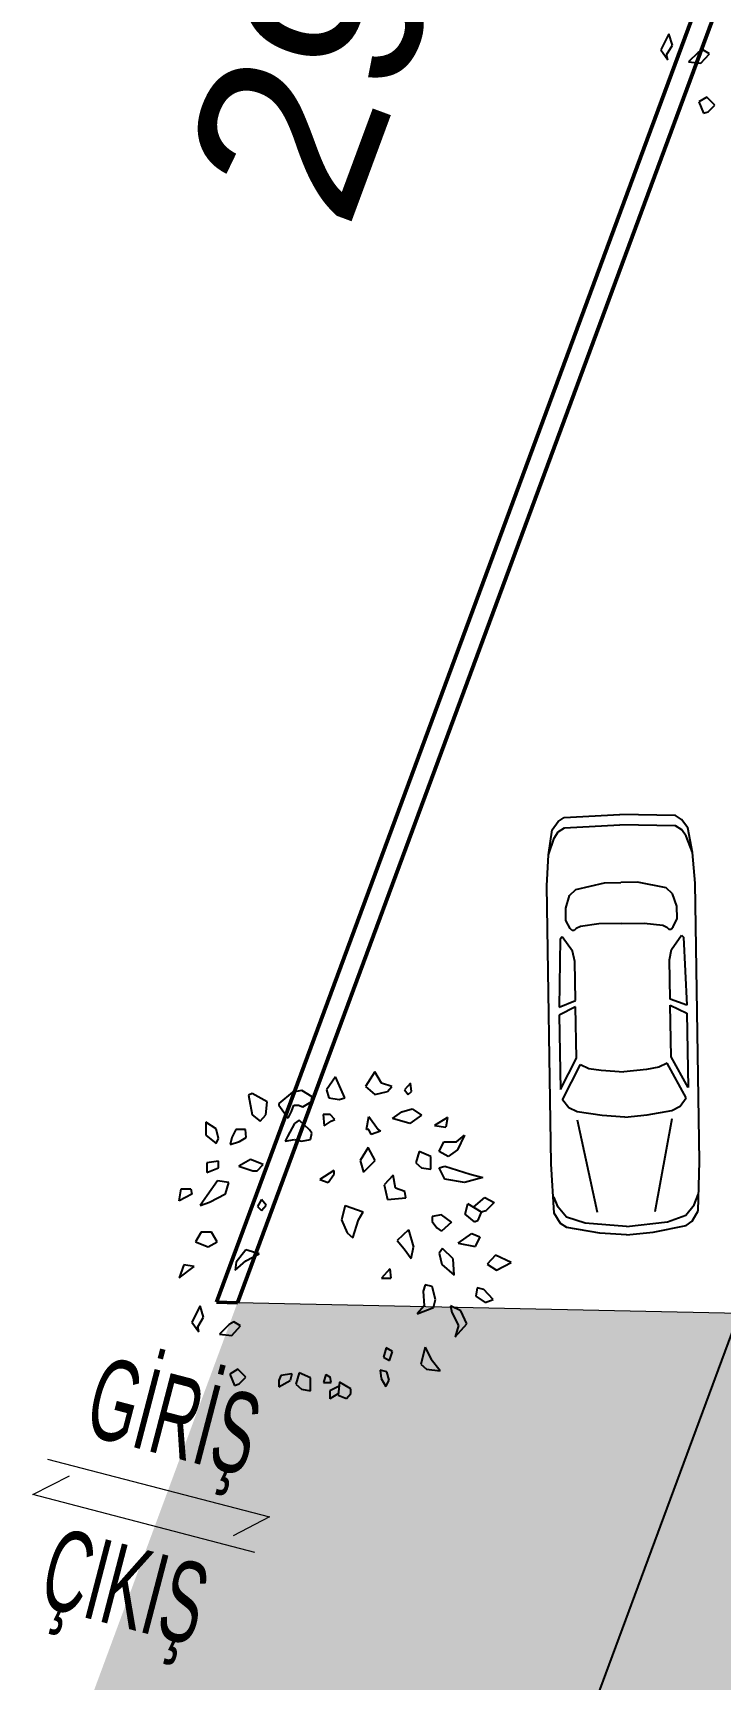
# Model space of a CAD drawing. Header units: centimetres. Extents: x 63871 to 181827, y -95930 to 42199.
# Drawn here: x 167226 to 167923, y 23957 to 25623 of the extents above; entities that cross this region are included whole.
import ezdxf

# ---------------------------------------------------------------- set-up
doc = ezdxf.new("R2010")
doc.units = ezdxf.units.CM
for name, color, linetype, lineweight in [('A-AREA-IDEN', 7, 'Continuous', 9), ('ARA SINIRLAR', 225, 'Continuous', 15), ('ARM_Pen_No__252', 8, 'Continuous', 18), ('OLUK', 222, 'Continuous', 15), ('PARSEL SINIRI', 12, 'Continuous', 50), ('ROL_CEPHE', 1, 'Continuous', 0), ('ÇEKME MESAFESİ', 5, 'Continuous', 25)]:
    doc.layers.add(name, color=color, linetype=linetype, lineweight=lineweight)
doc.layers.add('CAY', color=94, linetype='Continuous')
doc.layers.add('furn', color=7, linetype='Continuous')
doc.styles.add('Arial', font='Arial.ttf', dxfattribs={"height": 250})
doc.styles.get("Standard").update_dxf_attribs({"font": 'Arial.ttf'})

# ---------------------------------------------------------------- blocks, each defined once
blk = doc.blocks.new('02PCAR03')
at = {"color": 0, "linetype": 'ByBlock'}
for p, q in [((-197, 33), (-201, 30)), ((-185, 35), (-197, 33)), ((-193, 32), (-196, 30)), ((-185, 35), (-193, 32)), ((-170, 36), (-185, 35)), ((-35, 36), (-170, 36)), ((-11, 35), (-35, 36)), ((-14, 33), (-19, 35)), ((-9, 29), (-14, 33)), ((-6, 32), (-11, 35)), ((-4, 29), (-6, 32)), ((-203, 27), (-204, 0)), ((-201, 30), (-203, 27)), ((-198, 27), (-199, 0)), ((-196, 30), (-198, 27)), ((-165, 25), (-168, 22)), ((-159, 27), (-165, 25)), ((-153, 27), (-159, 27)), ((-149, 25), (-153, 27)), ((-148, 24), (-149, 25)), ((-148, 23), (-148, 24)), ((-145, 29), (-144, 30)), ((-138, 24), (-145, 29)), ((-144, 30), (-111, 31)), ((-133, 23), (-138, 24)), ((-111, 31), (-114, 23)), ((-111, 23), (-107, 31)), ((-107, 31), (-71, 31)), ((-71, 31), (-86, 23)), ((-66, 30), (-83, 21)), ((-62, 27), (-66, 30)), ((-60, 23), (-62, 27)), ((-6, 20), (-9, 29)), ((-1, 13), (-4, 29)), ((-168, 22), (-171, 8)), ((-151, 11), (-150, 20)), ((-150, 20), (-149, 22)), ((-149, 22), (-148, 23)), ((-114, 23), (-133, 23)), ((-86, 23), (-111, 23)), ((-83, 21), (-81, 17)), ((-81, 17), (-80, 11)), ((-58, 11), (-60, 23)), ((-11, 14), (-56, 23)), ((-4, 0), (-6, 20)), ((-171, 8), (-171, 0)), ((-151, 0), (-151, 11)), ((-80, 11), (-79, 0)), ((-57, 0), (-58, 11)), ((0, 0), (-1, 13)), ((-203, -27), (-204, 0)), ((-198, -27), (-199, 0)), ((-171, -8), (-171, 0)), ((-151, 0), (-151, -11)), ((-80, -11), (-79, 0)), ((-57, 0), (-58, -11)), ((-4, 0), (-6, -20)), ((0, 0), (-1, -13)), ((-168, -22), (-171, -8)), ((-151, -11), (-150, -20)), ((-81, -17), (-80, -11)), ((-58, -11), (-60, -23)), ((-11, -14), (-56, -23)), ((-1, -13), (-4, -29)), ((-165, -25), (-168, -22)), ((-150, -20), (-149, -22)), ((-149, -22), (-148, -23)), ((-148, -23), (-148, -24)), ((-133, -23), (-138, -24)), ((-114, -23), (-133, -23)), ((-111, -31), (-114, -23)), ((-86, -23), (-111, -23)), ((-111, -23), (-107, -31)), ((-71, -31), (-86, -23)), ((-83, -21), (-81, -17)), ((-66, -30), (-83, -21)), ((-60, -23), (-62, -27)), ((-6, -20), (-9, -29)), ((-201, -30), (-203, -27)), ((-197, -33), (-201, -30)), ((-196, -30), (-198, -27)), ((-193, -32), (-196, -30)), ((-159, -27), (-165, -25)), ((-153, -27), (-159, -27)), ((-149, -25), (-153, -27)), ((-148, -24), (-149, -25)), ((-138, -24), (-145, -29)), ((-145, -29), (-144, -30)), ((-144, -30), (-111, -31)), ((-107, -31), (-71, -31)), ((-62, -27), (-66, -30)), ((-9, -29), (-14, -33)), ((-4, -29), (-6, -32)), ((-185, -35), (-197, -33)), ((-185, -35), (-193, -32)), ((-170, -36), (-185, -35)), ((-35, -36), (-170, -36)), ((-11, -35), (-35, -36)), ((-14, -33), (-19, -35)), ((-6, -32), (-11, -35))]:
    blk.add_line(p, q, dxfattribs=at)
blk = doc.blocks.new('A$C5AA32782')
at = {"layer": 'CAY'}
for p, q in [((452.9, 931.4, 0), (426.3, 893.8, 0)), ((456.2, 922, 0), (452.9, 931.4, 0)), ((479.5, 870.3, 0), (456.2, 922, 0)), ((566, 945.5, 0), (539.4, 903.2, 0)), ((585.9, 912.6, 0), (566, 945.5, 0)), ((615.9, 903.2, 0), (585.9, 912.6, 0)), ((669.1, 912.6, 0), (652.5, 893.8, 0)), ((672.4, 889.1, 0), (669.1, 912.6, 0)), ((211.1, 882.5, 0), (201.2, 877.8, 0)), ((201.2, 877.8, 0), (211.1, 821.4, 0)), ((254.4, 859, 0), (211.1, 882.5, 0)), ((251, 821.4, 0), (254.4, 859, 0)), ((328.5, 887.1, 0), (288.5, 854.2, 0)), ((355.1, 891.8, 0), (328.5, 887.1, 0)), ((385, 873, 0), (355.1, 891.8, 0)), ((358.4, 844.8, 0), (381.7, 858.9, 0)), ((381.7, 858.9, 0), (385, 873, 0)), ((426.3, 893.8, 0), (432.9, 870.3, 0)), ((432.9, 870.3, 0), (462.9, 865.6, 0)), ((462.9, 865.6, 0), (479.5, 870.3, 0)), ((539.4, 903.2, 0), (566, 879.7, 0)), ((566, 879.7, 0), (602.6, 889.1, 0)), ((602.6, 889.1, 0), (615.9, 903.2, 0)), ((652.5, 893.8, 0), (662.4, 879.7, 0)), ((662.4, 879.7, 0), (672.4, 889.1, 0)), ((211.1, 821.4, 0), (234.4, 802.6, 0)), ((234.4, 802.6, 0), (251, 821.4, 0)), ((288.5, 854.2, 0), (288.5, 849.5, 0)), ((288.5, 849.5, 0), (315.2, 811.9, 0)), ((315.2, 811.9, 0), (325.1, 830.7, 0)), ((325.1, 830.7, 0), (331.8, 849.5, 0)), ((331.8, 849.5, 0), (345.1, 849.5, 0)), ((345.1, 849.5, 0), (358.4, 844.8, 0)), ((436.8, 821.9, 0), (416.8, 821.9, 0)), ((416.8, 821.9, 0), (420.1, 789, 0)), ((450.1, 807.8, 0), (436.8, 821.9, 0)), ((542.4, 778.7, 0), (549.1, 816.3, 0)), ((549.1, 816.3, 0), (575.7, 778.7, 0)), ((617.8, 810.6, 0), (644.5, 829.4, 0)), ((667.7, 796.5, 0), (617.8, 810.6, 0)), ((644.5, 829.4, 0), (674.4, 838.7, 0)), ((701, 820, 0), (667.7, 796.5, 0)), ((674.4, 838.7, 0), (701, 820, 0)), ((776.2, 813.8, 0), (739, 790.4, 0)), ((776.2, 813.8, 0), (772.2, 785.7, 0)), ((107, 781, 0), (77, 799.8, 0)), ((77, 799.8, 0), (77, 762.2, 0)), ((77, 762.2, 0), (107, 738.7, 0)), ((113.6, 752.8, 0), (107, 781, 0)), ((163.9, 778.9, 0), (152.9, 755.4, 0)), ((191.6, 778.9, 0), (163.9, 778.9, 0)), ((194, 755.2, 0), (191.6, 778.9, 0)), ((333.7, 796.5, 0), (313.8, 759, 0)), ((347, 805.9, 0), (333.7, 796.5, 0)), ((377, 777.7, 0), (347, 805.9, 0)), ((383.6, 768.3, 0), (377, 777.7, 0)), ((380.3, 749.6, 0), (383.6, 768.3, 0)), ((420.1, 789, 0), (440.1, 803.1, 0)), ((440.1, 803.1, 0), (450.1, 807.8, 0)), ((549.1, 778.7, 0), (542.4, 778.7, 0)), ((555.7, 764.6, 0), (549.1, 778.7, 0)), ((582.4, 774, 0), (555.7, 764.6, 0)), ((575.7, 778.7, 0), (582.4, 774, 0)), ((739, 790.4, 0), (772.2, 785.7, 0)), ((802.2, 743.4, 0), (825.4, 762.2, 0)), ((825.4, 762.2, 0), (805.5, 719.9, 0)), ((107, 738.7, 0), (113.6, 752.8, 0)), ((152.9, 755.4, 0), (147.3, 735.9, 0)), ((147.3, 735.9, 0), (175, 743.7, 0)), ((175, 743.7, 0), (194.4, 755.4, 0)), ((313.8, 759, 0), (307.1, 744.9, 0)), ((307.1, 744.9, 0), (333.7, 749.6, 0)), ((333.7, 749.6, 0), (353.7, 744.9, 0)), ((353.7, 744.9, 0), (380.3, 749.6, 0)), ((547, 726.4, 0), (523.7, 688.8, 0)), ((566.9, 688.8, 0), (547, 726.4, 0)), ((695, 715.3, 0), (685, 682.5, 0)), ((728.2, 701.2, 0), (695, 715.3, 0)), ((752.3, 715.2, 0), (765.6, 743.4, 0)), ((778.9, 701.1, 0), (752.3, 715.2, 0)), ((765.6, 743.4, 0), (802.2, 743.4, 0)), ((805.5, 719.9, 0), (778.9, 701.1, 0)), ((113.6, 687.1, 0), (80.3, 682.4, 0)), ((80.3, 682.4, 0), (80.3, 654.2, 0)), ((80.3, 654.2, 0), (113.6, 668.3, 0)), ((113.6, 668.3, 0), (113.6, 687.1, 0)), ((206.1, 691.9, 0), (172.9, 673.1, 0)), ((172.9, 673.1, 0), (212.8, 659, 0)), ((242.7, 677.8, 0), (206.1, 691.9, 0)), ((226.1, 659, 0), (242.7, 677.8, 0)), ((523.7, 688.8, 0), (533.7, 655.9, 0)), ((533.7, 655.9, 0), (566.9, 688.8, 0)), ((685, 682.5, 0), (701.6, 668.4, 0)), ((701.6, 668.4, 0), (728.2, 663.7, 0)), ((728.2, 663.7, 0), (728.2, 701.2, 0)), ((752.3, 668.3, 0), (768.9, 673, 0)), ((768.9, 635.4, 0), (752.3, 668.3, 0)), ((768.9, 673, 0), (842.1, 649.5, 0)), ((110.8, 630, 0), (80.9, 587.7, 0)), ((144.1, 625.3, 0), (110.8, 630, 0)), ((134.1, 592.4, 0), (144.1, 625.3, 0)), ((212.8, 659, 0), (226.1, 659, 0)), ((447.5, 660.3, 0), (407.6, 634.6, 0)), ((407.6, 634.6, 0), (430.9, 625.3, 0)), ((430.9, 625.3, 0), (447.5, 648.7, 0)), ((447.5, 660.3, 0), (447.5, 648.7, 0)), ((619.8, 646.7, 0), (593.2, 618.5, 0)), ((626.5, 609.1, 0), (619.8, 646.7, 0)), ((825.4, 626, 0), (768.9, 635.4, 0)), ((878.7, 640.1, 0), (825.4, 626, 0)), ((842.1, 649.5, 0), (878.7, 640.1, 0)), ((0.4, 572.3, 0), (5.9, 607.5, 0)), ((36.4, 591.8, 0), (0.4, 572.3, 0)), ((5.9, 607.5, 0), (33.6, 607.5, 0)), ((33.6, 607.5, 0), (36.4, 591.8, 0)), ((80.9, 587.7, 0), (60.9, 559.5, 0)), ((87.6, 568.9, 0), (134.1, 592.4, 0)), ((238.2, 576, 0), (227.1, 556.4, 0)), ((252.1, 560.3, 0), (238.2, 576, 0)), ((593.2, 618.5, 0), (603.2, 576.2, 0)), ((603.2, 576.2, 0), (656.4, 580.9, 0)), ((653.1, 599.7, 0), (626.5, 609.1, 0)), ((656.4, 580.9, 0), (653.1, 599.7, 0)), ((851.7, 554.1, 0), (885, 582.3, 0)), ((885, 582.3, 0), (911.6, 568.2, 0)), ((60.9, 559.5, 0), (87.6, 568.9, 0)), ((227.1, 556.4, 0), (238.2, 544.7, 0)), ((238.2, 544.7, 0), (252.1, 560.3, 0)), ((480.7, 559.5, 0), (469.6, 517.6, 0)), ((480.7, 559.5, 0), (532.8, 541.1, 0)), ((519.5, 517.6, 0), (532.8, 541.1, 0)), ((758.9, 532, 0), (732.3, 527.3, 0)), ((732.3, 527.3, 0), (732.3, 513.2, 0)), ((788.5, 511.1, 0), (758.9, 532, 0)), ((827.9, 533.9, 0), (835.1, 563.5, 0)), ((855.1, 511.8, 0), (827.9, 533.9, 0)), ((875, 540, 0), (835.1, 563.5, 0)), ((865, 516.5, 0), (875, 540, 0)), ((873.9, 540.7, 0), (888.3, 544.7, 0)), ((911.6, 568.2, 0), (888.3, 544.7, 0)), ((63.9, 482, 0), (47.2, 453.8, 0)), ((93.8, 482, 0), (63.9, 482, 0)), ((110.4, 453.8, 0), (93.8, 482, 0)), ((469.6, 517.6, 0), (486.2, 480, 0)), ((486.2, 480, 0), (502.9, 465.9, 0)), ((502.9, 465.9, 0), (519.5, 517.6, 0)), ((664, 488.3, 0), (631.4, 457.6, 0)), ((664, 488.3, 0), (678, 438.8, 0)), ((732.3, 513.2, 0), (745.6, 494.4, 0)), ((745.6, 494.4, 0), (758.9, 485, 0)), ((788.5, 511.1, 0), (758.9, 485, 0)), ((807.7, 450.2, 0), (846.9, 477.9, 0)), ((846.9, 477.9, 0), (870.2, 468.5, 0)), ((855.1, 511.8, 0), (865, 516.5, 0)), ((47.2, 453.8, 0), (83.8, 439.7, 0)), ((83.8, 439.7, 0), (110.4, 453.8, 0)), ((192.8, 430.8, 0), (165.1, 395.5, 0)), ((231.6, 419, 0), (192.8, 430.8, 0)), ((631.4, 457.6, 0), (651.4, 434.1, 0)), ((651.4, 434.1, 0), (671.4, 405.9, 0)), ((671.4, 405.9, 0), (678, 438.8, 0)), ((762.3, 435, 0), (752.8, 421.6, 0)), ((793.1, 404.9, 0), (762.3, 435, 0)), ((807.7, 450.2, 0), (856.9, 440.3, 0)), ((870.2, 468.5, 0), (856.9, 440.3, 0)), ((13.3, 387.6, 0), (0, 350, 0)), ((0, 350, 0), (43.2, 382.9, 0)), ((43.2, 382.9, 0), (13.3, 387.6, 0)), ((162.3, 372.1, 0), (192.8, 399.5, 0)), ((165.1, 395.5, 0), (162.3, 372.1, 0)), ((192.8, 399.5, 0), (231.6, 419, 0)), ((752.8, 421.6, 0), (759.9, 388.1, 0)), ((759.9, 388.1, 0), (795.4, 358, 0)), ((795.4, 358, 0), (793.1, 404.9, 0)), ((915.7, 415.1, 0), (891.6, 389.5, 0)), ((891.6, 389.5, 0), (918.8, 372.4, 0)), ((961, 393.8, 0), (915.7, 415.1, 0)), ((918.8, 372.4, 0), (961, 393.8, 0)), ((609.3, 376.3, 0), (585.9, 348.8, 0)), ((585.9, 348.8, 0), (612.6, 348.8, 0)), ((609.3, 376.3, 0), (612.6, 348.8, 0)), ((712.3, 330, 0), (705.7, 311.2, 0)), ((705.7, 311.2, 0), (709, 268.9, 0)), ((732.3, 325.3, 0), (712.3, 330, 0)), ((742.3, 287.7, 0), (732.3, 325.3, 0)), ((735.6, 264.2, 0), (742.3, 287.7, 0)), ((862, 320.6, 0), (858.7, 297.1, 0)), ((858.7, 297.1, 0), (885.3, 278.3, 0)), ((882, 315.9, 0), (862, 320.6, 0)), ((908.6, 287.7, 0), (882, 315.9, 0)), ((885.3, 278.3, 0), (908.6, 287.7, 0)), ((60.4, 268.9, 0), (37.1, 221.9, 0)), ((70.4, 236, 0), (60.4, 268.9, 0)), ((709, 268.9, 0), (689.1, 245.4, 0)), ((689.1, 245.4, 0), (735.6, 264.2, 0)), ((815.5, 254.8, 0), (785.5, 268.9, 0)), ((785.5, 268.9, 0), (788.8, 250.1, 0)), ((788.8, 250.1, 0), (808.8, 212.5, 0)), ((788.8, 250.1, 0), (808.8, 212.5, 0)), ((832.1, 217.2, 0), (815.5, 254.8, 0)), ((37.1, 221.9, 0), (57.1, 193.7, 0)), ((53.7, 207.8, 0), (70.4, 236, 0)), ((57.1, 193.7, 0), (53.7, 207.8, 0)), ((144.4, 214.7, 0), (116.7, 187.3, 0)), ((158.3, 222.5, 0), (144.4, 214.7, 0)), ((152.8, 183.4, 0), (177.7, 210.8, 0)), ((177.7, 210.8, 0), (158.3, 222.5, 0)), ((798.8, 179.6, 0), (832.1, 217.2, 0)), ((808.8, 212.5, 0), (798.8, 179.6, 0)), ((116.7, 187.3, 0), (152.8, 183.4, 0)), ((598.8, 147.3, 0), (591.7, 120.5, 0)), ((617.8, 137.2, 0), (598.8, 147.3, 0)), ((711.9, 149.9, 0), (699, 99.8, 0)), ((711.9, 149.9, 0), (729, 113.9, 0)), ((591.7, 120.5, 0), (608.3, 110.5, 0)), ((608.3, 110.5, 0), (617.8, 137.2, 0)), ((699, 99.8, 0), (715.7, 85.7, 0)), ((755.6, 81, 0), (729, 113.9, 0)), ((170.2, 85.7, 0), (146.9, 71.6, 0)), ((146.9, 71.6, 0), (160.2, 38.7, 0)), ((193.4, 62.2, 0), (170.2, 85.7, 0)), ((173.5, 43.4, 0), (193.4, 62.2, 0)), ((294.7, 67.6, 0), (288.1, 53.5, 0)), ((288.1, 53.5, 0), (288.1, 34.7, 0)), ((288.1, 34.7, 0), (321.3, 53.5, 0)), ((325.8, 72.5, 0), (294.7, 67.6, 0)), ((325.8, 72.5, 0), (321.3, 53.5, 0)), ((347.3, 75.1, 0), (337.3, 42.2, 0)), ((380.6, 61, 0), (347.3, 75.1, 0)), ((380.6, 23.4, 0), (380.6, 61, 0)), ((424.6, 70.4, 0), (418.1, 47.4, 0)), ((424.6, 70.4, 0), (437.5, 63.1, 0)), ((440.3, 47.4, 0), (437.5, 63.1, 0)), ((463.9, 47.9, 0), (460.6, 10.4, 0)), ((497.2, 29.2, 0), (463.9, 47.9, 0)), ((601.4, 77.9, 0), (581.4, 82.6, 0)), ((581.4, 82.6, 0), (584.8, 59.1, 0)), ((584.8, 59.1, 0), (598.1, 35.6, 0)), ((598.1, 35.6, 0), (608, 54.4, 0)), ((608, 54.4, 0), (601.4, 77.9, 0)), ((715.7, 85.7, 0), (755.6, 81, 0)), ((160.2, 38.7, 0), (173.5, 43.4, 0)), ((337.3, 42.2, 0), (354, 28.1, 0)), ((354, 28.1, 0), (380.6, 23.4, 0)), ((418.1, 47.4, 0), (440.3, 47.4, 0)), ((462.9, 36.2, 0), (435.8, 23.5, 0)), ((435.8, 23.5, 0), (435.8, 0, 0)), ((461.1, 15.9, 0), (435.8, 0, 0)), ((460.6, 10.4, 0), (483.9, 1, 0)), ((483.9, 1, 0), (497.2, 15.1, 0)), ((497.2, 15.1, 0), (497.2, 29.2, 0))]:
    blk.add_line(p, q, dxfattribs=at)
blk = doc.blocks.new('VAZİYET PLANI')
at = {"layer": 'ARM_Pen_No__252'}
h = blk.add_hatch(dxfattribs=at)
h.set_pattern_fill('AR-HBONE', color=256, scale=0.51)
h.set_pattern_definition([(45, (-177951.86, -14930.114), (0, 73.27889), [155.448, -51.816]), (135, (-177915.22, -14893.474), (7e-15, 73.27889), [155.448, -51.816])])
h.paths.add_polyline_path([(-2120.2, 12277.2), (-2253.9, 9232.9), (-7195.1, 9337.4), (-6197.4, 12277.2)], flags=16)
h.paths.add_polyline_path([(-5125.4, 15515.8), (-2357.2, 23672.5), (-2865.8, 23896), (-7797.7, 9350.1), (-10518.2, 9407.7), (-10683.6, 8961), (623.4, 8722.4), (643.2, 9171.7), (-1702.9, 9221.3), (-1092.5, 23116.6), (-1633.6, 23354.4), (-1935.7, 15952.7), (-1958.7, 15952.7), (-1976.5, 15548.8)])
h.paths.add_polyline_path([(-1976.5, 15548.8), (-5125.4, 15515.8), (-6122.7, 12576.9), (-2107, 12576.9)])
at = {"layer": 'A-AREA-IDEN'}
for p, q in [((-10710.6, 9249.5), (-10485.7, 9190.8)), ((-10725.4, 9213.4), (-10688.5, 9232.5)), ((-10500.5, 9154.7), (-10725.4, 9213.4)), ((-10485.7, 9190.8), (-10522.6, 9171.7))]:
    blk.add_line(p, q, dxfattribs=at)
at = {"layer": 'ARA SINIRLAR'}
blk.add_line((-7797.7, 9350.1), (-10518.2, 9407.7), dxfattribs=at)
at = {"layer": 'PARSEL SINIRI'}
for p, q in [((-10539.4, 9408.1), (-9616.1, 11899.9)), ((-9597.2, 11893.2), (-10518.2, 9407.7)), ((-10518.2, 9407.7), (-10539.4, 9408.1))]:
    blk.add_line(p, q, dxfattribs=at)
at = {"layer": 'ÇEKME MESAFESİ'}
blk.add_lwpolyline([(-5.6, 5331.8), (308.6, 12485.4), (476.4, 16330.3), (575.8, 18602.2), (644.3, 20161.8), (725.5, 22011.2), (669.5, 22083.7), (-509.4, 22336), (-584.9, 22369.2), (-3315.9, 23569.5), (-5395.8, 23242.1), (-6367.1, 20242.3), (-7120.6, 17916.2), (-7587.4, 16475.5), (-8434, 13860.9), (-9144.4, 11733.8), (-10236, 8787.8)], dxfattribs=at)
at = {"layer": 'CAY', "xscale": 0.3501001178103892, "yscale": 0.3501001178103892, "zscale": 0.3501001178103892}
for p in [(-10102.2, 10598.2, 0), (-10577.3, 9310.4, 0)]:
    blk.add_blockref('A$C5AA32782', p, dxfattribs=at)
at = {"layer": 'furn', "linetype": 'Continuous', "xscale": 2.086125961570064, "yscale": 2.086125961570064, "zscale": 2.086125961570064, "rotation": 270.9296038315418}
blk.add_blockref('02PCAR03', (-10124, 9476.5), dxfattribs=at)
at = {"layer": 'A-AREA-IDEN', "style": 'Arial', "width": 0.55}
for s, p in [('GİRİŞ', (-10675.9, 9275.1)), ('ÇIKIŞ', (-10721.9, 9101.8))]:
    blk.add_text(s, height=82.06, rotation=345.377, dxfattribs=at).set_placement(p)
at = {"layer": 'ROL_CEPHE', "lineweight": 0}
blk.add_text('29.04', height=180, rotation=69.6745, dxfattribs=at).set_placement((-10407, 10490.6))

msp = doc.modelspace()

# ---------------------------------------------------------------- block references
at = {"layer": 'OLUK'}
msp.add_blockref('VAZİYET PLANI', (177951.9, 14930.1), dxfattribs=at)

doc.saveas('drawing.dxf')
